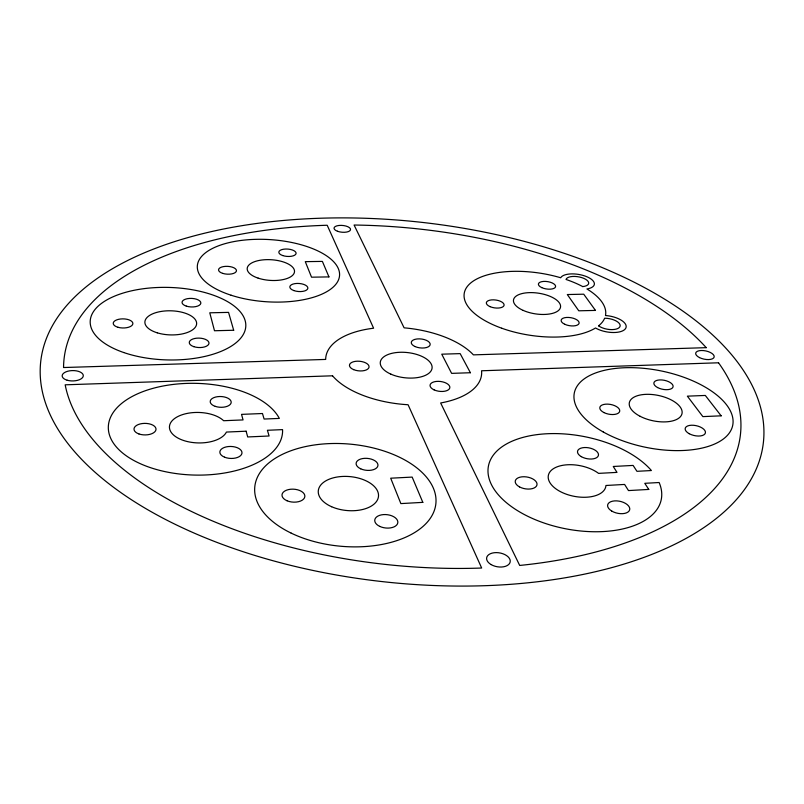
<?xml version="1.0" encoding="UTF-8"?>
<svg xmlns="http://www.w3.org/2000/svg" width="804" height="804" viewBox="0 0 804 804"><rect width="100%" height="100%" fill="white"/><g stroke="black" fill="none" stroke-linecap="round" stroke-linejoin="round"><path stroke-width="1.21" d="M63.717 367.528L325.68 359.428A78.36 38.13 6.3 0 1 373.599 328.213L327.198 225.251A340.283 168.549 6.4 0 0 63.556 367.528M648.768 489.425L628.487 490.581L624.607 484.44L605.945 485.485A29.266 15.618 10.9 0 1 568.468 494.912A29.266 15.618 10.9 0 1 552.78 469.114A29.266 15.618 10.9 0 1 598.578 473.375L617 472.39L613.251 466.471L633.11 465.426L636.949 471.315L651.411 470.541A88.018 47.024 10.9 0 0 504.992 444.843A88.018 47.024 10.9 0 0 558.036 527.112A88.018 47.024 10.9 0 0 659.129 482.521L644.778 483.315L648.768 489.425M422.824 502.359L400.864 503.595L390.694 478.199L412.161 477.094L422.824 502.359M246.124 431.205L226.426 432.06A28.964 15.236 1.6 0 1 183.955 440.612A28.964 15.236 1.6 0 1 178.016 416.452A28.964 15.236 1.6 0 1 223.633 420.723L243.059 419.919L241.542 414.372L262.476 413.517L264.104 419.045L279.35 418.412A87.164 45.868 1.5 0 0 138.328 393.488A87.164 45.868 1.5 0 0 160.358 470.541A87.164 45.868 1.5 0 0 282.556 429.627L267.41 430.281L269.099 435.999L247.692 436.954L246.124 431.205M721.148 415.829L702.857 416.613L687.37 396.161L705.309 395.447L721.148 415.829M332.544 375.8L65.174 384.814A340.283 168.549 6.4 0 0 481.666 568.026L408.08 404.734A78.36 38.13 6.3 0 1 332.544 375.8M718.525 362.785L481.566 370.775A78.36 38.13 6.3 0 1 440.652 402.975L519.696 565.443A340.283 168.549 6.4 0 0 718.525 362.785M470.4 372.734L451.617 373.368L441.748 354.182L460.159 353.619L470.4 372.734M706.244 347.66L473.415 354.865A78.36 38.13 6.3 0 0 404.1 327.831L354.082 225.03A340.283 168.549 6.4 0 1 706.244 347.66M233.683 330.263L214.497 330.745L209.774 312.806L228.557 312.384L233.683 330.263M595.483 310.414L578.779 310.806L567.312 294.545L583.724 294.194L595.483 310.414M328.947 276.898L311.53 277.189L305.289 261.652L322.384 261.401L328.947 276.898M231.09 295.219A71.254 31.115 3.8 0 0 339.559 275.37A71.254 31.115 3.8 0 0 234.708 241.441A71.254 31.115 3.8 0 0 231.09 295.219M222.788 273.4A8.975 3.919 3 0 0 236.466 270.767A8.975 3.919 3 0 0 223.271 266.626A8.975 3.919 3 0 0 222.788 273.4M282.646 255.531A8.653 3.688 4.1 0 0 296.083 253.511A8.653 3.688 4.1 0 0 283.671 249.2A8.653 3.688 4.1 0 0 282.646 255.531M293.872 290.576A9.035 4.03 4.3 0 0 307.852 288.284A9.035 4.03 4.3 0 0 294.837 283.641A9.035 4.03 4.3 0 0 293.872 290.576M258.154 278.134A23.698 10.341 3.8 0 0 294.495 271.792A23.698 10.341 3.8 0 0 259.933 260.295A23.698 10.341 3.8 0 0 258.154 278.134M331.62 506.721A30.23 17.035 5.2 0 0 378.463 496.57A30.23 17.035 5.2 0 0 335.077 477.415A30.23 17.035 5.2 0 0 331.62 506.721M379.719 526.379A11.608 6.703 6.3 0 0 397.809 522.721A11.608 6.703 6.3 0 0 381.347 514.882A11.608 6.703 6.3 0 0 379.719 526.379M360.715 468.822A10.975 5.99 5.7 0 0 377.92 465.677A10.975 5.99 5.7 0 0 362.473 458.581A10.975 5.99 5.7 0 0 360.715 468.822M287.088 500.781A11.457 6.482 3.7 0 0 304.847 496.57A11.457 6.482 3.7 0 0 288.355 489.616A11.457 6.482 3.7 0 0 287.088 500.781M291.179 533.122A90.922 51.265 5.1 0 0 435.396 506.671A90.922 51.265 5.1 0 0 309.409 445.798A90.922 51.265 5.1 0 0 291.179 533.122M138.911 433.939A11.015 5.779 0.3 0 0 155.996 429.557A11.015 5.779 0.3 0 0 140.107 423.959A11.015 5.779 0.3 0 0 138.911 433.939M224.587 457.195A11.075 5.99 2.2 0 0 241.954 453.275A11.075 5.99 2.2 0 0 226.236 446.893A11.075 5.99 2.2 0 0 224.587 457.195M215.251 406.362A10.512 5.387 2.2 0 0 231.2 402.322A10.512 5.387 2.2 0 0 215.623 397.045A10.512 5.387 2.2 0 0 215.251 406.362M390.895 374.151A26.06 12.673 6.4 0 0 431.969 368.724A26.06 12.673 6.4 0 0 395.679 352.634A26.06 12.673 6.4 0 0 390.895 374.151M353.639 369.629A9.849 4.824 5.4 0 0 369.036 367.187A9.849 4.824 5.4 0 0 355.097 361.388A9.849 4.824 5.4 0 0 353.639 369.629M434.08 389.87A9.98 4.955 7.2 0 0 449.808 387.89A9.98 4.955 7.2 0 0 435.969 381.468A9.98 4.955 7.2 0 0 434.08 389.87M415.045 346.544A9.507 4.492 6.6 0 0 430.12 344.846A9.507 4.492 6.6 0 0 417.045 338.956A9.507 4.492 6.6 0 0 415.045 346.544M190.458 531.454A363.589 180.709 6.4 0 0 762.102 450.582A363.589 180.709 6.4 0 0 253.602 223.904A363.589 180.709 6.4 0 0 190.458 531.454M491.083 564.569A11.939 7.025 9.8 0 0 510.128 562.167A11.939 7.025 9.8 0 0 494.078 552.74A11.939 7.025 9.8 0 0 491.083 564.569M699.51 357.599A9.437 4.201 11.9 0 0 714.163 357.006A9.437 4.201 11.9 0 0 701.118 350.504A9.437 4.201 11.9 0 0 699.51 357.599M337.489 231.261A8.291 3.407 5.1 0 0 350.514 229.783A8.291 3.407 5.1 0 0 338.866 225.472A8.291 3.407 5.1 0 0 337.489 231.261M67.134 380.212A10.573 5.186 -0.7 0 0 83.294 375.83A10.573 5.186 -0.7 0 0 67.747 371.237A10.573 5.186 -0.7 0 0 67.134 380.212M603.271 431.989A80.842 38.964 11.6 0 0 732.052 427.758A80.842 38.964 11.6 0 0 625.18 367.729A80.842 38.964 11.6 0 0 603.271 431.989M603.995 412.593A10.11 4.945 10.8 0 0 619.703 411.246A10.11 4.945 10.8 0 0 605.633 404.171A10.11 4.945 10.8 0 0 603.995 412.593M657.571 387.548A9.799 4.583 11.5 0 0 673.038 386.945A9.799 4.583 11.5 0 0 659.823 379.92A9.799 4.583 11.5 0 0 657.571 387.548M689.239 433.718A10.351 5.035 12.7 0 0 705.399 432.944A10.351 5.035 12.7 0 0 691.299 425.236A10.351 5.035 12.7 0 0 689.239 433.718M640.135 416.311A26.884 12.944 11.7 0 0 682.003 413.628A26.884 12.944 11.7 0 0 644.919 394.402A26.884 12.944 11.7 0 0 640.135 416.311M581.322 456.652A10.643 5.497 10.9 0 0 598.357 455.647A10.643 5.497 10.9 0 0 584.317 447.547A10.643 5.497 10.9 0 0 581.322 456.652M611.794 511.093A11.276 6.1 12.2 0 0 629.663 509.836A11.276 6.1 12.2 0 0 614.608 500.892A11.276 6.1 12.2 0 0 611.794 511.093M519.505 486.902A11.025 5.97 9.8 0 0 536.951 484.993A11.025 5.97 9.8 0 0 521.947 476.832A11.025 5.97 9.8 0 0 519.505 486.902M598.588 325.831A71.496 31.456 8.6 0 0 604.648 318.223A12.14 5.377 10 0 1 619.17 323.278A12.14 5.377 10 0 1 614.236 329.469A12.14 5.377 10 0 1 598.588 325.831M501.766 328.233A71.496 31.456 8.6 0 0 595.523 327.982A18.211 8.06 10 0 0 625.301 328.906A18.211 8.06 10 0 0 605.482 315.52A71.496 31.456 8.6 0 0 586.93 288.958A17.256 7.296 9.2 0 0 586.97 276.787A17.256 7.296 9.2 0 0 560.689 277.762A71.496 31.456 8.6 0 0 470.491 283.159A71.496 31.456 8.6 0 0 501.766 328.233M582.759 286.596A71.496 31.456 8.6 0 0 566.026 279.46A11.507 4.864 9.2 0 1 583.744 278.345A11.507 4.864 9.2 0 1 582.759 286.596M523.193 310.404A23.778 10.452 8.6 0 0 560.458 307.49A23.778 10.452 8.6 0 0 527.404 292.736A23.778 10.452 8.6 0 0 523.193 310.404M564.74 324.263A9.105 4.06 9.3 0 0 579.081 323.339A9.105 4.06 9.3 0 0 566.589 317.449A9.105 4.06 9.3 0 0 564.74 324.263M541.745 287.621A8.693 3.729 8.7 0 0 555.534 286.847A8.693 3.729 8.7 0 0 543.705 281.41A8.693 3.729 8.7 0 0 541.745 287.621M490.098 306.666A8.965 3.98 7.9 0 0 504.078 305.309A8.965 3.98 7.9 0 0 491.495 299.902A8.965 3.98 7.9 0 0 490.098 306.666M157.222 332.816A25.879 12.05 1.7 0 0 196.628 323.781A25.879 12.05 1.7 0 0 158.468 311.962A25.879 12.05 1.7 0 0 157.222 332.816M193.804 346.655A9.879 4.723 2.1 0 0 208.99 343.328A9.879 4.723 2.1 0 0 194.598 338.504A9.879 4.723 2.1 0 0 193.804 346.655M186.327 306.123A9.427 4.291 2.2 0 0 200.849 303.178A9.427 4.291 2.2 0 0 187.161 298.726A9.427 4.291 2.2 0 0 186.327 306.123M117.987 327.288A9.829 4.563 0.7 0 0 132.881 323.61A9.829 4.563 0.7 0 0 118.299 319.389A9.829 4.563 0.7 0 0 117.987 327.288M123.645 352.504A77.837 36.26 1.6 0 0 245.542 328.404A77.837 36.26 1.6 0 0 134.801 290.143A77.837 36.26 1.6 0 0 123.645 352.504"/></g></svg>
